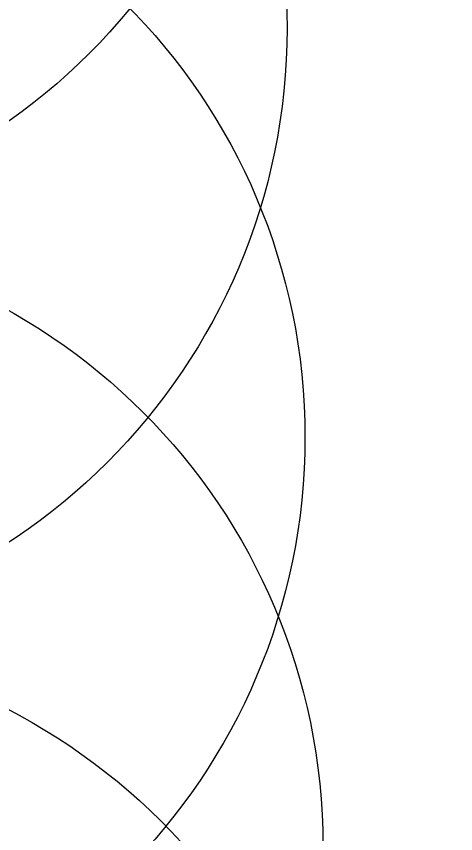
# Model space of a CAD drawing. Header units: metres. Extents: x 180 to 3220, y 13789 to 15035.
# Drawn here: x 760.327 to 760.863, y 14524.321 to 14525.319 of the extents above; entities that cross this region are included whole.
import ezdxf

# ---------------------------------------------------------------- set-up
doc = ezdxf.new("R2010")
doc.units = ezdxf.units.M
doc.header["$MEASUREMENT"] = 0
doc.layers.add('04 Посадки (привязки)', color=7, linetype='Continuous')
doc.layers.add('50 Дендроплан (привязки)', color=7, linetype='Continuous')
doc.styles.get("Standard").update_dxf_attribs({"font": 'arial.ttf'})
doc.dimstyles.get("Standard").update_dxf_attribs({"dimtxt": 0.18, "dimasz": 0.18, "dimexe": 0.18, "dimexo": 0.0625, "dimgap": 0.09, "dimtad": 0, "dimtih": 1, "dimtoh": 1, "dimdec": 4, "dimzin": 0, "dimdsep": 46, "dimtxsty": 'Standard', "dimcen": 0.09, "dimadec": 0, "dimazin": 0, "dimtfac": 1, "dimtdec": 4, "dimtofl": 0, "dimtmove": 0, "dimatfit": 3, "dimfxl": 1, "dimtolj": 1, "dimtzin": 0, "dimarcsym": 0})

# ---------------------------------------------------------------- blocks, each defined once
blk = doc.blocks.new('*D259')
at = {"layer": '50 Дендроплан (привязки)', "color": 0, "lineweight": 0, "ltscale": 4}
for p, q in [((744.70277, 14595.90234), (744.72938, 14596.01679)), ((745.17562, 14595.72821), (1980.90108, 14308.35721)), ((3219.27415, 14020.37051), (1983.54868, 14307.74151)), ((3219.77531, 14020.31813), (3219.80192, 14020.43257))]:
    blk.add_line(p, q, dxfattribs=at)
at = {"layer": '50 Дендроплан (привязки)', "color": 0, "lineweight": 5, "ltscale": 4}
for points in [[(745.19449, 14595.80938), (745.15674, 14595.64705), (744.68861, 14595.84147)], [(3219.29302, 14020.45167), (3219.25527, 14020.28934), (3219.76115, 14020.25725)]]:
    blk.add_solid(points, dxfattribs=at)
at = {"layer": '50 Дендроплан (привязки)', "color": 0, "ltscale": 4, "insert": (1982.22488, 14308.04936), "char_height": 0.5, "attachment_point": 5}
blk.add_mtext('\\A1;2541.12', dxfattribs=at)
blk = doc.blocks.new('*D275')
at = {"layer": '50 Дендроплан (привязки)', "color": 0, "lineweight": 0, "ltscale": 4}
for p, q in [((759.0955, 14545.28795), (761.28388, 14545.38373)), ((761.12591, 14544.87633), (761.89783, 14527.23894)), ((762.69998, 14508.91064), (761.92806, 14526.54803)), ((760.71329, 14508.32321), (762.90167, 14508.41899))]:
    blk.add_line(p, q, dxfattribs=at)
at = {"layer": '50 Дендроплан (привязки)', "color": 0, "lineweight": 5, "ltscale": 4}
for points in [[(761.20916, 14544.87998), (761.04266, 14544.87269), (761.10405, 14545.37586)], [(762.78323, 14508.91429), (762.61673, 14508.907), (762.72184, 14508.41112)]]:
    blk.add_solid(points, dxfattribs=at)
at = {"layer": '50 Дендроплан (привязки)', "color": 0, "ltscale": 4, "insert": (761.91295, 14526.89349), "char_height": 0.5, "attachment_point": 5}
blk.add_mtext('\\A1;37.00', dxfattribs=at)
blk = doc.blocks.new('*U276')
at = {"layer": '04 Посадки (привязки)', "color": 85, "lineweight": 20, "true_color": 0x5c9d58}
blk.add_circle((0, 0), 0.75, dxfattribs=at)
blk = doc.blocks.new('*U277')
at = {"layer": '50 Дендроплан (привязки)', "color": 0, "linetype": 'ByBlock', "lineweight": -2, "rotation": 272.5059993851906}
for p in [(759.88567, 14525.80387), (759.90754, 14525.30434), (759.9294, 14524.80482), (759.95126, 14524.3053), (759.97312, 14523.80578)]:
    blk.add_blockref('*U276', p, dxfattribs=at)

msp = doc.modelspace()

# ---------------------------------------------------------------- block references
at = {"layer": '50 Дендроплан (привязки)', "color": 4, "lineweight": 5}
msp.add_blockref('*U277', (0, 0), dxfattribs=at)

# ---------------------------------------------------------------- dimensions: what is measured, and where the dimension line sits
at = {"layer": '50 Дендроплан (привязки)', "ltscale": 4}
for p1, p2, distance, picture, middle in [((3219.76115, 14020.25725), (744.68861, 14595.84147), 0, '*D259', (1982.22488, 14308.04936)), ((759.03306, 14545.28522), (760.65085, 14508.32048), 2.07297, '*D275', (761.91295, 14526.89349))]:
    dim = msp.add_aligned_dim(p1=p1, p2=p2, distance=distance, dimstyle='Standard', override={"dimtxt": 0.5, "dimasz": 0.5, "dimdec": 2, "dimlwd": 0, "dimlwe": 0}, dxfattribs=at)
    dim.commit()
    dim.dimension.update_dxf_attribs({"geometry": picture, "text_midpoint": middle})

doc.saveas('drawing.dxf')
